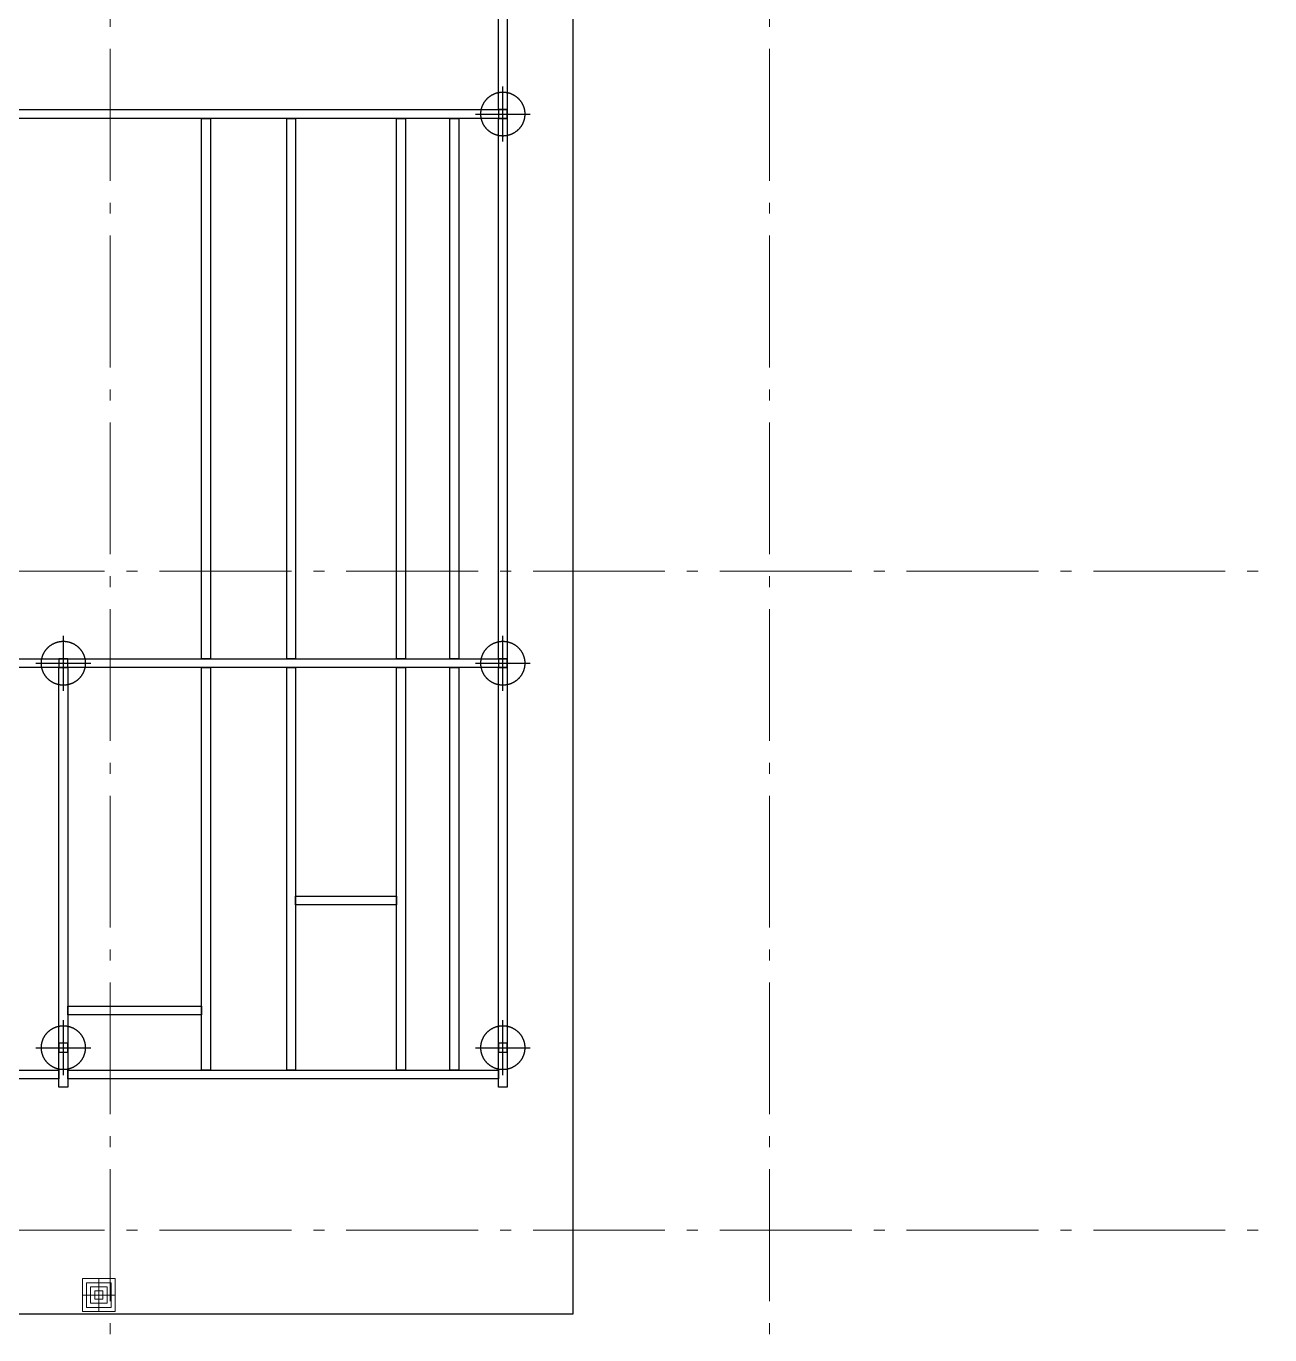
# Model space of a CAD drawing. Header units: millimetres. Extents: x -187347 to 135007, y -6415 to 292048.
# Drawn here: x -63705 to -52386, y 1101 to 13016 of the extents above; entities that cross this region are included whole.
import ezdxf

# ---------------------------------------------------------------- set-up
doc = ezdxf.new("R2010")
doc.units = ezdxf.units.MM
doc.header["$LTSCALE"] = 100
doc.linetypes.add('HIDDEN', pattern=[9.525, 6.35, -3.175])
doc.linetypes.add('Z_LINE-CNTR', pattern=[17, 12, -2, 1, -2])
doc.layers.get('0').update_dxf_attribs({"lineweight": 18})
doc.layers.add('P-SANR-FIXT', color=7, linetype='Continuous', lineweight=5)
doc.layers.add('S-GRID', color=7, linetype='Continuous', lineweight=5)
doc.layers.add('STEEL', color=5, linetype='Continuous')

# ---------------------------------------------------------------- blocks, each defined once
blk = doc.blocks.new('chilling_column80')
at = {"color": 4, "linetype": 'HIDDEN', "ltscale": 20}
for p, q in [((0, -250), (0, 250)), ((-250, 0), (250, 0))]:
    blk.add_line(p, q, dxfattribs=at)
at = {"color": 1, "linetype": 'Continuous', "ltscale": 20}
for p, q in [((-40, 40), (-40, -40)), ((40, 40), (-40, 40)), ((40, -40), (40, 40)), ((-40, -40), (40, -40))]:
    blk.add_line(p, q, dxfattribs=at)
at = {"color": 4, "linetype": 'HIDDEN', "ltscale": 20}
blk.add_circle((0, 0), 200, dxfattribs=at)
blk = doc.blocks.new('steel weighing')
at = {"layer": 'STEEL', "color": 6, "linetype": 'ByBlock', "ltscale": 20}
for p, q in [((858983.1, 687739.1), (858983.1, 769785.6)), ((845590.6, 687739.1), (858983.1, 687739.1))]:
    blk.add_line(p, q, dxfattribs=at)
at = {"layer": 'STEEL', "color": 7, "linetype": 'ByBlock', "ltscale": 20}
for points, elevation in [([(858301.8, 703621.5), (858381.8, 703621.5), (858381.8, 698701.5), (858301.8, 698701.5)], 1.7), ([(845830.6, 698701.5), (858381.8, 698701.5), (858381.8, 698621.5), (845830.6, 698621.5)], 1.7), ([(855599.7, 698621.5), (855679.7, 698621.5), (855679.7, 693701.5), (855599.7, 693701.5)], 3.4), ([(856375.7, 698621.5), (856455.7, 698621.5), (856455.7, 693701.5), (856375.7, 693701.5)], 3.4), ([(857375.2, 698621.5), (857455.2, 698621.5), (857455.2, 693701.5), (857375.2, 693701.5)], 3.4), ([(857860.4, 698621.5), (857940.4, 698621.5), (857940.4, 693701.5), (857860.4, 693701.5)], 3.4), ([(858301.8, 698621.5), (858381.8, 698621.5), (858381.8, 693701.5), (858301.8, 693701.5)], 1.7), ([(845830.6, 693701.5), (858381.8, 693701.5), (858381.8, 693621.5), (845830.6, 693621.5)], 1.7), ([(854301.8, 693621.5), (854381.8, 693621.5), (854381.8, 689800.9), (854301.8, 689800.9)], 3.4), ([(855599.7, 693621.5), (855679.7, 693621.5), (855679.7, 689958.2), (855599.7, 689958.2)], 3.4), ([(856375.7, 693621.5), (856455.7, 693621.5), (856455.7, 689958.2), (856375.7, 689958.2)], 3.4), ([(857375.2, 693621.5), (857455.2, 693621.5), (857455.2, 689958.2), (857375.2, 689958.2)], 3.4), ([(857860.4, 693621.5), (857940.4, 693621.5), (857940.4, 689958.2), (857860.4, 689958.2)], 3.4), ([(858301.8, 693621.5), (858381.8, 693621.5), (858381.8, 689800.9), (858301.8, 689800.9)], 3.4), ([(848881.8, 689958.2), (854301.8, 689958.2), (854301.8, 689878.2), (848881.8, 689878.2)], 3.4), ([(854381.8, 689958.2), (858301.8, 689958.2), (858301.8, 689878.2), (854381.8, 689878.2)], 1.7)]:
    blk.add_lwpolyline(points, close=True, dxfattribs=dict(at, elevation=elevation))
at = {"layer": 'STEEL', "color": 1, "linetype": 'ByBlock', "ltscale": 20}
for points, elevation in [([(856455.7, 691540.9), (857375.2, 691540.9), (857375.2, 691460.9), (856455.7, 691460.9)], 1.7), ([(854381.8, 690540.9), (855599.7, 690540.9), (855599.7, 690460.9), (854381.8, 690460.9)], 3.4)]:
    blk.add_lwpolyline(points, close=True, dxfattribs=dict(at, elevation=elevation))
for p in [(858341.8, 698661.5, 1.7), (854341.8, 693661.5, 1.7), (858341.8, 693661.5, 1.7), (854341.8, 690161.5, 1.7), (858341.8, 690161.5, 1.7)]:
    blk.add_blockref('chilling_column80', p, dxfattribs=at)
blk = doc.blocks.new('Drain-Square-Bottom_Outlet-Blucher-Type_BFD-130 - 4_-5917540-BLOCK WORK - GROUND FLOOR PLAN - FOR SITE')
at = {"layer": 'P-SANR-FIXT'}
for p, q in [((-150, 150), (-150, -150)), ((150, 150), (-150, 150)), ((0, 150), (0, -150)), ((0, 150), (0, -150)), ((150, -150), (150, 150)), ((-112.408, -112.408), (-112.408, 112.408)), ((-112.408, 112.408), (112.592, 112.408)), ((-112.408, -112.408), (-112.408, 112.408)), ((-112.408, 112.408), (112.592, 112.408)), ((-74.908, -74.908), (-74.908, 74.908)), ((-74.908, 74.908), (75.092, 74.908)), ((-74.908, -74.908), (-74.908, 74.908)), ((-74.908, 74.908), (75.092, 74.908)), ((-37.408, -37.408), (-37.408, 37.408)), ((-37.408, 37.408), (37.592, 37.408)), ((-37.408, -37.408), (-37.408, 37.408)), ((-37.408, 37.408), (37.592, 37.408)), ((37.592, 37.408), (37.592, -37.408)), ((37.592, 37.408), (37.592, -37.408)), ((75.092, 74.908), (75.092, -74.908)), ((75.092, 74.908), (75.092, -74.908)), ((112.592, 112.408), (112.592, -112.408)), ((112.592, 112.408), (112.592, -112.408)), ((-150, 0), (150, 0)), ((-150, 0), (150, 0)), ((112.592, -112.408), (-112.408, -112.408)), ((112.592, -112.408), (-112.408, -112.408)), ((75.092, -74.908), (-74.908, -74.908)), ((75.092, -74.908), (-74.908, -74.908)), ((37.592, -37.408), (-37.408, -37.408)), ((37.592, -37.408), (-37.408, -37.408)), ((-150, -150), (150, -150))]:
    blk.add_line(p, q, dxfattribs=at)

msp = doc.modelspace()

# ---------------------------------------------------------------- linework, layer by layer
at = {"layer": 'S-GRID', "color": 152, "linetype": 'Z_LINE-CNTR'}
for p, q in [((-62939.9, 111408.8), (-62939.9, -6038.2)), ((-56939.9, 111408.8), (-56939.9, -6038.2)), ((-89691.4, 8055), (-18064, 8055)), ((-89691.4, 2055), (-18064, 2055))]:
    msp.add_line(p, q, dxfattribs=at)

# ---------------------------------------------------------------- block references
at = {"layer": 'P-SANR-FIXT', "color": 253, "lineweight": 5, "true_color": 0xaaaaaa}
msp.add_blockref('Drain-Square-Bottom_Outlet-Blucher-Type_BFD-130 - 4_-5917540-BLOCK WORK - GROUND FLOOR PLAN - FOR SITE', (-63043.8, 1463.6), dxfattribs=at)
at = {"layer": 'STEEL', "color": 6, "linetype": 'ByBlock'}
msp.add_blockref('steel weighing', (-917708.7, -686445.9, -1.7), dxfattribs=at)

doc.saveas('drawing.dxf')
